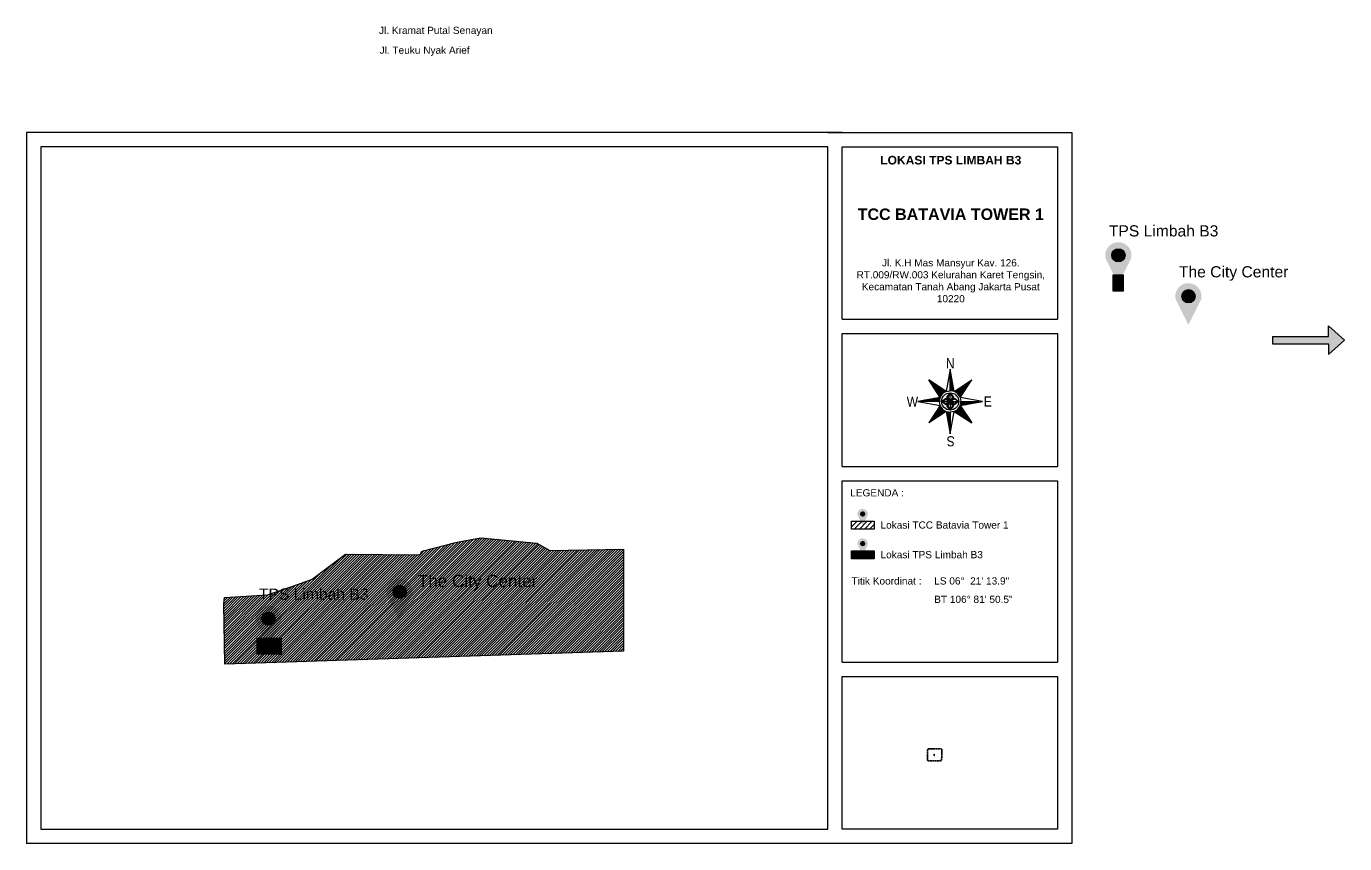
# Model space of a CAD drawing. Header units: millimetres. Extents: x -8570 to 76123, y -16593 to 13658.
# Drawn here: x 9106 to 18289, y -16593 to -10898 of the extents above; entities that cross this region are included whole.
import ezdxf

# ---------------------------------------------------------------- set-up
doc = ezdxf.new("R2010")
doc.units = ezdxf.units.MM
doc.header["$MEASUREMENT"] = 0
doc.linetypes.add('PHANTOM2', pattern=[1.25, 0.625, -0.125, 0.125, -0.125, 0.125, -0.125])
doc.linetypes.add('PTS_EXT', pattern=[999999, 0, -999999])
for name, color, linetype in [('Area Kawasan', 10, 'Continuous'), ('Area TPS', 2, 'Continuous'), ('Batas Wilayah', 7, 'PHANTOM2')]:
    doc.layers.add(name, color=color, linetype=linetype)
doc.styles.get("Standard").update_dxf_attribs({"font": 'arial.ttf'})

msp = doc.modelspace()

# ---------------------------------------------------------------- hatches: boundary and pattern name
h = msp.add_hatch(color=2)
h.dxf.hatch_style = 1
h.paths.add_polyline_path([(16801.3, -12515.6, 1.282095), (16624.1, -12515.6), (16712.7, -12692.9)])
h.paths.add_polyline_path([(16666.9, -12493.4, -1), (16758.6, -12493.4, -1)], flags=16)
at = {"true_color": 0xffffff}
h = msp.add_hatch(color=7, dxfattribs=at)
h.dxf.hatch_style = 1
h.paths.add_polyline_path([(16759, -12493.3, 1), (16667, -12493.3, 1)])
h = msp.add_hatch()
h.set_pattern_fill('ANSI31', color=2, scale=55.710437)
h.set_pattern_definition([(45, (6917.572, -13335.5775), (-4.9241535, 4.9241535), [])])
h.paths.add_polyline_path([(16746, -12629.3), (16676.5, -12629.3), (16676.5, -12741.9), (16746, -12741.9)])
h = msp.add_hatch(color=1)
h.dxf.hatch_style = 1
h.paths.add_polyline_path([(17289.2, -12800.9, 1.282095), (17112, -12800.9), (17200.6, -12978.1)])
h.paths.add_polyline_path([(17154.8, -12778.6, -1), (17246.5, -12778.6, -1)], flags=16)
h = msp.add_hatch(color=7, dxfattribs=at)
h.dxf.hatch_style = 1
h.paths.add_polyline_path([(17246.9, -12778.5, 1), (17154.9, -12778.5, 1)])
h = msp.add_hatch(color=256)
h.dxf.hatch_style = 1
h.paths.add_polyline_path([(18288.8, -13084), (18176.3, -12984), (18176.3, -13034), (18176.3, -13054), (18176.3, -13059), (17785.8, -13059), (17785.8, -13109), (18176.3, -13109), (18176.3, -13114), (18176.3, -13134), (18176.3, -13184)])
h = msp.add_hatch(color=1)
h.dxf.hatch_style = 1
h.paths.add_polyline_path([(14966.8, -14304.4, 1.282095), (14896.3, -14304.4), (14931.6, -14374.9)])
h.paths.add_polyline_path([(14913.3, -14295.6, -1), (14949.8, -14295.6, -1)], flags=16)
h = msp.add_hatch(color=7, dxfattribs=at)
h.dxf.hatch_style = 1
h.paths.add_polyline_path([(14950, -14295.5, 1), (14913.4, -14295.5, 1)])
h = msp.add_hatch()
h.set_pattern_fill('ANSI31', color=1, scale=200)
h.paths.add_polyline_path([(15010.6, -14346.5), (14853.7, -14346.5), (14853.7, -14400.8), (15010.6, -14400.8)])
h = msp.add_hatch()
h.set_pattern_fill('ANSI31', color=1, scale=100)
h.paths.add_polyline_path([(13264.9, -14540.6), (12751.6, -14550.2), (12661.3, -14498.6), (12270, -14460.6), (12095.5, -14494.7), (11860.5, -14555.2), (11848.6, -14579.6), (11328.6, -14576.1), (11097, -14750.8), (11015.6, -14779.2), (10786.6, -14859.2), (10486.6, -14876.9), (10482.1, -14921.6), (10489.2, -15343), (13266.2, -15252.2)])
h = msp.add_hatch(color=2)
h.dxf.hatch_style = 1
h.paths.add_polyline_path([(14966.8, -14511, 1.282095), (14896.3, -14511), (14931.6, -14581.5)])
h.paths.add_polyline_path([(14913.3, -14502.1, -1), (14949.8, -14502.1, -1)], flags=16)
h = msp.add_hatch(color=7, dxfattribs=at)
h.dxf.hatch_style = 1
h.paths.add_polyline_path([(14950, -14502.1, 1), (14913.4, -14502.1, 1)])
h = msp.add_hatch(color=1)
h.dxf.hatch_style = 1
h.paths.add_polyline_path([(11794.7, -14860.8, 1.282095), (11617.5, -14860.8), (11706.1, -15038.1)])
h.paths.add_polyline_path([(11660.2, -14838.6, -1), (11751.9, -14838.6, -1)], flags=16)
h = msp.add_hatch(color=7, dxfattribs=at)
h.dxf.hatch_style = 1
h.paths.add_polyline_path([(11752.4, -14838.5, 1), (11660.4, -14838.5, 1)])
h = msp.add_hatch(color=2)
h.dxf.hatch_style = 1
h.paths.add_polyline_path([(10881.4, -15047.2, 1.282095), (10704.1, -15047.2), (10792.8, -15224.4)])
h.paths.add_polyline_path([(10746.9, -15024.9, -1), (10838.6, -15024.9, -1)], flags=16)
h = msp.add_hatch(color=7, dxfattribs=at)
h.dxf.hatch_style = 1
h.paths.add_polyline_path([(10839, -15024.8, 1), (10747, -15024.8, 1)])
h = msp.add_hatch()
h.set_pattern_fill('ANSI31', color=2, scale=55.710437)
h.set_pattern_definition([(45, (954.3776, -15867.1056), (-4.9241535, 4.9241535), [])])
h.paths.add_polyline_path([(10880.4, -15160.8), (10713.3, -15160.8), (10713.3, -15273.4), (10880.4, -15273.4)])
h = msp.add_hatch()
h.set_pattern_fill('ANSI31', color=1, scale=0.82735)
h.set_pattern_definition([(45, (15423.6145, -15979.75114), (-0.0731281, 0.0731281), [])])
h.paths.add_polyline_path([(15432.7, -15973.3), (15432.2, -15972.7), (15431.3, -15971.9), (15429.3, -15970.2), (15427.8, -15972.8), (15427.7, -15972.9), (15427.2, -15973.7), (15427, -15974.9), (15426.9, -15975.8), (15428.1, -15976.1), (15428.2, -15976), (15428.6, -15976), (15428.7, -15975.9), (15428.7, -15975.7), (15430, -15975.5), (15430, -15976.5), (15430.5, -15976.6), (15430.6, -15976.7), (15430.8, -15977.4), (15431.2, -15977.9), (15431.3, -15977.8), (15431.3, -15977.7), (15431, -15977.1), (15430.9, -15976.9), (15430.8, -15976.8), (15431.9, -15976.6), (15431.9, -15975.2), (15432.2, -15975.1), (15432.6, -15975.8), (15433, -15974.8), (15433, -15974.1)])
h.paths.add_polyline_path([(15432.7, -15975.2), (15432.7, -15975.3), (15432.7, -15975.3), (15432.7, -15975.3), (15432.7, -15975.4), (15432.7, -15975.4), (15432.7, -15975.3), (15432.7, -15975.3), (15432.7, -15975.3), (15432.7, -15975.3)], flags=16)
h.paths.add_polyline_path([(15430.1, -15971.3), (15430, -15971.3), (15430, -15971), (15430.1, -15971)], flags=16)
at = {"layer": 'Area TPS'}
h = msp.add_hatch(dxfattribs=at)
h.set_pattern_fill('ANSI31', color=256, scale=50)
h.set_pattern_definition([(45, (8894.928, -18117.822), (-4.4194174, 4.4194174), [])])
h.paths.add_polyline_path([(15010.6, -14553), (14853.7, -14553), (14853.7, -14607.4), (15010.6, -14607.4)])

# ---------------------------------------------------------------- linework, layer by layer
at = {"linetype": 'Continuous'}
for p, q in [((15569.7, -13442), (15541.4, -13286.6)), ((15541.4, -13436.5), (15541.4, -13286.6)), ((15543.7, -13436.5), (15543.7, -13299)), ((15513.2, -13442), (15391.5, -13361.6)), ((15472, -13483.2), (15391.5, -13361.6)), ((15488.4, -13458.4), (15391.5, -13361.6)), ((15484.4, -13462.9), (15408.1, -13386.6)), ((15492.8, -13454.4), (15416.6, -13378.1)), ((15497.6, -13450.6), (15441.7, -13394.7)), ((15549.6, -13436.9), (15549.6, -13332)), ((15555.6, -13437.9), (15555.6, -13364.9)), ((15561.6, -13439.3), (15561.6, -13397.9)), ((15569.7, -13442), (15691.3, -13361.6)), ((15585.2, -13450.6), (15641.2, -13394.7)), ((15590, -13454.4), (15666.2, -13378.1)), ((15594.4, -13458.4), (15691.3, -13361.6)), ((15598.5, -13462.9), (15674.7, -13386.6)), ((15610.8, -13483.2), (15691.3, -13361.6)), ((15472, -13483.2), (15316.6, -13511.4)), ((15467.8, -13497.2), (15394.9, -13497.2)), ((15480.6, -13467.6), (15424.7, -13411.7)), ((15469.3, -13491.2), (15427.9, -13491.2)), ((15477.3, -13472.7), (15441.3, -13436.7)), ((15474.3, -13478.2), (15457.9, -13461.8)), ((15471.2, -13485.2), (15460.9, -13485.2)), ((15502.7, -13447.3), (15466.7, -13411.3)), ((15481.5, -13511.4), (15511.4, -13488.9)), ((15508.2, -13444.3), (15491.8, -13427.9)), ((15511.4, -13488.9), (15541.4, -13511.4)), ((15518.9, -13481.5), (15541.4, -13451.5)), ((15541.4, -13511.4), (15518.9, -13481.5)), ((15526.4, -13481.5), (15541.4, -13451.5)), ((15541.4, -13511.4), (15526.4, -13481.5)), ((15541.4, -13451.5), (15563.9, -13481.5)), ((15563.9, -13481.5), (15541.4, -13511.4)), ((15541.4, -13511.4), (15571.4, -13488.9)), ((15571.4, -13496.4), (15541.4, -13511.4)), ((15567.6, -13441.2), (15567.6, -13430.9)), ((15571.4, -13488.9), (15601.4, -13511.4)), ((15601.4, -13511.4), (15571.4, -13496.4)), ((15574.6, -13444.3), (15591, -13427.9)), ((15580.1, -13447.3), (15616.1, -13411.3)), ((15602.2, -13467.6), (15658.1, -13411.7)), ((15605.6, -13472.7), (15641.5, -13436.7)), ((15608.6, -13478.2), (15625, -13461.8)), ((15466.5, -13511.4), (15316.6, -13511.4)), ((15466.5, -13509.2), (15329, -13509.2)), ((15466.9, -13503.2), (15361.9, -13503.2)), ((15472, -13539.7), (15391.5, -13661.3)), ((15488.4, -13564.4), (15391.5, -13661.3)), ((15513.2, -13580.8), (15391.5, -13661.3)), ((15484.4, -13560), (15408.1, -13636.2)), ((15492.8, -13568.5), (15416.6, -13644.7)), ((15480.6, -13555.3), (15424.7, -13611.2)), ((15477.3, -13550.2), (15441.3, -13586.1)), ((15497.6, -13572.2), (15441.7, -13628.1)), ((15474.3, -13544.7), (15457.9, -13561.1)), ((15502.7, -13575.6), (15466.7, -13611.6)), ((15511.4, -13526.4), (15481.5, -13511.4)), ((15511.4, -13533.9), (15481.5, -13511.4)), ((15508.2, -13578.6), (15491.8, -13595)), ((15541.4, -13511.4), (15511.4, -13526.4)), ((15541.4, -13511.4), (15511.4, -13533.9)), ((15513.2, -13580.8), (15541.4, -13736.2)), ((15515.2, -13581.6), (15515.2, -13592)), ((15518.9, -13541.4), (15541.4, -13511.4)), ((15541.4, -13571.4), (15518.9, -13541.4)), ((15521.2, -13583.6), (15521.2, -13625)), ((15527.2, -13585), (15527.2, -13657.9)), ((15533.2, -13585.9), (15533.2, -13690.9)), ((15539.2, -13586.3), (15539.2, -13723.9)), ((15541.4, -13511.4), (15556.4, -13541.4)), ((15541.4, -13511.4), (15563.9, -13541.4)), ((15571.4, -13533.9), (15541.4, -13511.4)), ((15556.4, -13541.4), (15541.4, -13571.4)), ((15563.9, -13541.4), (15541.4, -13571.4)), ((15541.4, -13586.4), (15541.4, -13736.2)), ((15569.7, -13580.8), (15691.3, -13661.3)), ((15601.4, -13511.4), (15571.4, -13533.9)), ((15574.6, -13578.6), (15591, -13595)), ((15580.1, -13575.6), (15616.1, -13611.6)), ((15585.2, -13572.2), (15641.2, -13628.1)), ((15590, -13568.5), (15666.2, -13644.7)), ((15594.4, -13564.4), (15691.3, -13661.3)), ((15598.5, -13560), (15674.7, -13636.2)), ((15602.2, -13555.3), (15658.1, -13611.2)), ((15605.6, -13550.2), (15641.5, -13586.1)), ((15608.6, -13544.7), (15625, -13561.1)), ((15610.8, -13539.7), (15766.2, -13511.4)), ((15610.8, -13539.7), (15691.3, -13661.3)), ((15611.6, -13537.7), (15622, -13537.7)), ((15613.6, -13531.7), (15654.9, -13531.7)), ((15615, -13525.7), (15687.9, -13525.7)), ((15615.9, -13519.7), (15720.9, -13519.7)), ((15616.3, -13511.4), (15766.2, -13511.4)), ((15616.3, -13513.7), (15753.8, -13513.7))]:
    msp.add_line(p, q, dxfattribs=at)
for points in [[(14789.7, -11636.7), (9106.2, -11636.7)], [(9106.2, -11636.7), (9106.2, -16592.6)], [(14689.7, -11636.7), (16389.7, -11636.7), (16389.7, -11906.8)], [(16389.7, -11736.7), (16389.7, -16592.6), (9106.2, -16592.6)], [(9206.2, -11736.4), (9206.2, -16492.6)], [(14689.7, -11906.8), (14689.7, -11736.7), (9206.2, -11736.7)], [(9206.2, -16492.6), (14689.7, -16492.6), (14689.7, -11736.7)], [(14689.7, -16492.6), (14689.7, -11736.7)], [(14689.7, -11906.8), (14689.7, -11736.7)], [(14789.7, -11906.8), (14789.7, -11736.7)], [(14789.7, -11736.7), (16289.7, -11736.7), (16289.7, -11906.8)], [(14789.7, -11906.8), (14789.7, -11736.7)], [(14789.7, -11736.7), (16289.7, -11736.7)], [(14789.7, -11736.7), (16289.7, -11736.7)], [(14789.7, -12938.6), (14789.7, -11736.7)], [(14789.7, -12938.6), (14789.7, -11736.7)], [(16289.7, -11736.7), (16289.7, -12938.6)], [(14789.7, -12938.6), (16289.7, -12938.6)], [(14789.7, -13038.6), (16289.7, -13038.6)], [(14789.7, -13965.1), (14789.7, -13038.6)], [(14789.7, -13965.1), (14789.7, -13038.6)], [(16289.7, -13038.6), (16289.7, -13965.1)], [(18176.3, -13059), (18176.3, -13054), (18176.3, -13034), (18176.3, -12984)], [(18176.3, -12984), (18288.8, -13084)], [(17785.8, -13059), (18176.3, -13059)], [(17785.8, -13059), (17785.8, -13109)], [(17785.8, -13109), (18176.3, -13109)], [(18176.3, -13184), (18288.8, -13084)], [(18176.3, -13109), (18176.3, -13114), (18176.3, -13134), (18176.3, -13184)], [(14789.7, -13965.1), (16289.7, -13965.1)], [(14789.7, -14065.1), (16289.7, -14065.1)], [(14789.7, -15328.6), (14789.7, -14065.1)], [(14789.7, -15328.6), (14789.7, -14065.1)], [(16289.7, -14065.1), (16289.7, -15328.6)], [(10489.2, -15343), (10482.1, -14921.6), (10486.6, -14876.9), (10786.6, -14859.2), (11015.6, -14779.2), (11097, -14750.8), (11328.6, -14576.1), (11848.6, -14579.6), (11860.5, -14555.2), (12095.5, -14494.7), (12270, -14460.6), (12661.3, -14498.6), (12751.6, -14550.2), (13264.9, -14540.6), (13266.2, -15252.2), (10489.2, -15343)], [(14789.7, -15328.6), (16289.7, -15328.6)], [(14789.7, -16492.6), (14789.7, -15428.6)], [(14789.7, -15428.6), (16289.7, -15428.6)], [(16289.7, -15428.6), (16289.7, -16492.6), (14789.7, -16492.6), (14789.7, -15428.6)]]:
    msp.add_lwpolyline(points)
for points in [[(16676.5, -12629.3), (16746, -12629.3), (16746, -12741.9), (16676.5, -12741.9)], [(14853.7, -14553), (15010.6, -14553), (15010.6, -14607.4), (14853.7, -14607.4)], [(10713.3, -15160.8), (10880.4, -15160.8), (10880.4, -15273.4), (10713.3, -15273.4)]]:
    msp.add_lwpolyline(points, close=True)
at = {"linetype": 'PTS_EXT'}
msp.add_lwpolyline([(15391.5, -13361.6), (15472, -13483.2), (15316.6, -13511.4), (15472, -13539.7), (15391.5, -13661.3), (15513.2, -13580.8), (15541.4, -13736.2), (15569.7, -13580.8), (15691.3, -13661.3), (15610.8, -13539.7), (15766.2, -13511.4), (15610.8, -13483.2), (15691.3, -13361.6), (15569.7, -13442), (15541.4, -13286.6), (15513.2, -13442)], close=True, dxfattribs=at)
at = {"linetype": 'Continuous'}
for points in [[(15541.4, -13286.6), (15513.2, -13442), (15541.4, -13436.5), (15541.4, -13286.6)], [(15541.4, -13511.4), (15481.5, -13511.4), (15511.4, -13496.4), (15541.4, -13511.4)], [(15541.4, -13511.4), (15541.4, -13451.5), (15556.4, -13481.5), (15541.4, -13511.4)], [(15766.2, -13511.4), (15610.8, -13483.2), (15616.3, -13511.4), (15766.2, -13511.4)], [(15316.6, -13511.4), (15472, -13539.7), (15466.5, -13511.4), (15316.6, -13511.4)], [(15541.4, -13511.4), (15541.4, -13571.4), (15526.4, -13541.4), (15541.4, -13511.4)], [(15541.4, -13511.4), (15601.4, -13511.4), (15571.4, -13526.4), (15541.4, -13511.4)], [(15541.4, -13736.2), (15569.7, -13580.8), (15541.4, -13586.4), (15541.4, -13736.2)]]:
    msp.add_lwpolyline(points, close=True, dxfattribs=at)
at = {"color": 1}
msp.add_lwpolyline([(14853.7, -14346.5), (15010.6, -14346.5), (15010.6, -14400.8), (14853.7, -14400.8)], close=True, dxfattribs=at)
for centre in [(16713, -12493.3), (17200.9, -12778.5), (11706.4, -14838.5), (10793, -15024.8)]:
    msp.add_circle(centre, 46)
at = {"linetype": 'Continuous'}
msp.add_circle((15541.4, -13511.4), 59.9, dxfattribs=at)
for start, end in [(157.849, 180), (112.151, 157.849), (67.8485, 90), (22.1515, 67.8486), (202.151, 247.849), (247.849, 270), (292.151, 337.849), (337.849, 0)]:
    msp.add_arc((15541.4, -13511.4), 74.9, start, end, dxfattribs=at)
at = {"layer": 'Area Kawasan'}
msp.add_lwpolyline([(15430.6, -15976.7), (15430.8, -15977.4), (15431.2, -15977.9), (15431.3, -15977.7), (15431, -15977.1), (15430.9, -15976.9), (15430.8, -15976.8), (15431.9, -15976.6), (15431.9, -15975.2), (15432.2, -15975.1), (15432.6, -15975.8), (15433, -15974.8), (15433, -15974.1), (15432.7, -15973.3), (15432.2, -15972.7), (15431.3, -15971.9), (15429.3, -15970.2), (15427.8, -15972.8), (15427.7, -15972.9), (15427.2, -15973.7), (15427, -15974.9), (15426.9, -15975.8), (15428.1, -15976.1), (15428.2, -15976), (15428.6, -15976), (15428.7, -15975.9), (15428.7, -15975.7), (15430, -15975.5), (15430, -15976.5), (15430.5, -15976.6), (15430.6, -15976.7)], dxfattribs=at)
at = {"layer": 'Batas Wilayah', "color": 242, "lineweight": 35, "true_color": 0xcd2027}
msp.add_lwpolyline([(15384.4, -15931.2), (15482.2, -15931.2), (15481.8, -16016.6), (15384.1, -16016.6)], close=True, dxfattribs=at)

# ---------------------------------------------------------------- texts
for s, height, p in [('Jl. Kramat Putal Senayan', 50.203, (11562.7, -10950.7)), ('Jl. Teuku Nyak Arief', 50.203, (11566.7, -11088.8)), ('LEGENDA :', 50.2, (14844.9, -14173)), ('Lokasi TCC Batavia Tower 1', 50.203, (15055.8, -14397.4)), ('Lokasi TPS Limbah B3', 50.203, (15055.8, -14604)), ('Titik Koordinat :', 50.203, (14853.8, -14787.1)), ('LS 06°  21\' 13.9"', 50.203, (15429.9, -14787.1)), ('BT 106° 81\' 50.5"', 50.203, (15429.9, -14915.3))]:
    msp.add_text(s, height=height).set_placement(p)
at = {"color": 7, "true_color": 0xffffff}
for s, height, p in [('TPS Limbah B3', 77.979, (16646.5, -12361.8)), ('The City Center ', 77.979, (17134.4, -12647)), ('The City Center ', 85.025, (11833.7, -14804.7)), ('TPS Limbah B3', 77.979, (10726.5, -14893.3))]:
    msp.add_text(s, height=height, dxfattribs=at).set_placement(p)
at = {"linetype": 'Continuous', "width": 0.85}
for s, rotation, p in [('N', 0, (15511.1, -13280)), ('S', 180, (15573.2, -13753.8))]:
    msp.add_text(s, height=70.5, rotation=rotation, dxfattribs=at).set_placement(p)
for s, p in [('W', (15238.6, -13548.5)), ('E', (15774.9, -13547.3))]:
    msp.add_text(s, height=70.5, dxfattribs=at).set_placement(p)
at = {"attachment_point": 1}
for s, width, gutter_width, insert, char_height in [('\\pxqc;{\\fArial|b1|i0|c0|p34;\\H0.909x;LOKASI TPS LIMBAH B3\\H1.66666x; \\P\\H0.8x;\\P\\PTCC BATAVIA TOWER 1\\fArial|b0|i0|c0|p34;\\H0.82508x;\\P\\P\\P\\H0.7575x;Jl. K.H Mas Mansyur Kav. 126. RT.009/RW.003 Kelurahan Karet Tengsin, Kecamatan Tanah Abang Jakarta Pusat 10220}', 1441.997, 330, (14824.5, -11800.2), 66.0064), ('Lokasi TPS LB3', 0.557, 32338.3, (14877.6, -13168.8), 0.557)]:
    msp.add_mtext_dynamic_manual_height_columns(s, width=width, gutter_width=gutter_width, heights=[0], dxfattribs=dict(at, insert=insert, char_height=char_height))

doc.saveas('drawing.dxf')
